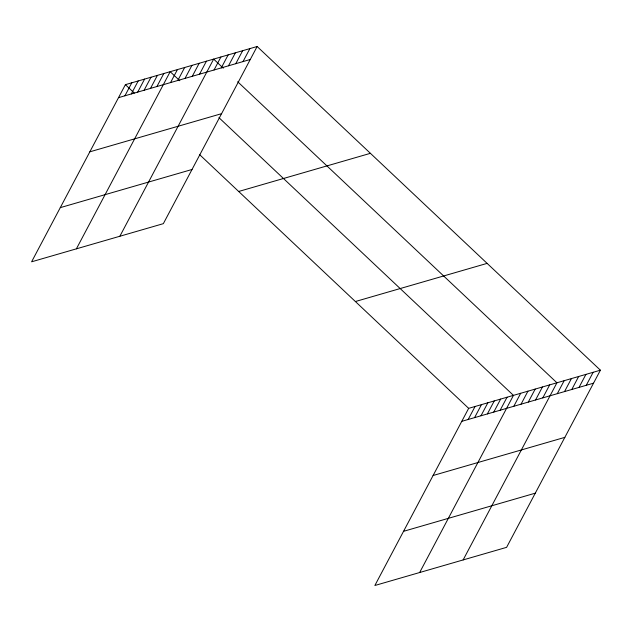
<?xml version="1.0" encoding="UTF-8"?>
<svg xmlns="http://www.w3.org/2000/svg" width="632" height="632" viewBox="0 0 632 632"><rect width="100%" height="100%" fill="white"/><g stroke="black" fill="none" stroke-linecap="round" stroke-linejoin="round"><path stroke-width="0.95" d="M257.137 46.507L125.397 84.656L31.6 261.806L163.34 223.657L257.137 46.507L600.4 370.194L506.603 547.344L374.863 585.493L468.66 408.343L600.4 370.194M124.915 95.795L131.796 82.808M131.314 93.947L138.195 80.951M137.713 92.09L144.594 79.095M144.112 90.234L150.993 77.246M150.511 88.385L157.392 75.39M156.91 86.529L163.791 73.541M76.393 248.834L170.19 71.685L179.796 80.746M170.553 82.579L177.434 69.591M177.797 80.485L184.678 67.49M185.042 78.384L191.923 65.388M192.294 76.282L199.167 63.295M199.538 74.189L206.419 61.193M119.867 236.242L213.663 59.1L223.27 68.161M214.027 69.994L220.908 56.999M221.271 67.893L228.152 54.897M228.523 65.791L235.396 52.804M235.768 63.698L242.648 50.702M243.012 61.596L249.893 48.609M468.178 419.49L475.059 406.494M474.577 417.634L481.458 404.638M480.976 415.777L487.857 402.789M487.375 413.928L494.256 400.933M493.774 412.072L500.655 399.084M500.173 410.223L507.054 397.228M419.656 572.521L513.453 395.379L218.933 117.647M513.816 406.273L520.697 393.278M521.06 404.172L527.941 391.176M528.305 402.07L535.186 389.083M535.557 399.977L542.43 386.982M542.801 397.876L549.682 384.888M463.13 559.936L556.926 382.787L237.687 81.757M557.29 393.681L564.171 380.685M564.534 391.579L571.415 378.592M571.786 389.486L578.659 376.49M579.031 387.384L585.911 374.397M586.275 385.283L593.156 372.295M118.516 97.652L250.256 59.495M89.831 151.822L221.579 113.673M60.285 207.636L192.025 169.479M238.675 191.472L370.415 153.323M355.382 301.527L487.122 263.378M461.779 421.339L593.519 383.19M433.094 475.509L564.842 437.36M403.548 531.322L535.288 493.173M125.397 84.656L134.316 93.07M199.538 154.571L468.66 408.343"/></g></svg>
